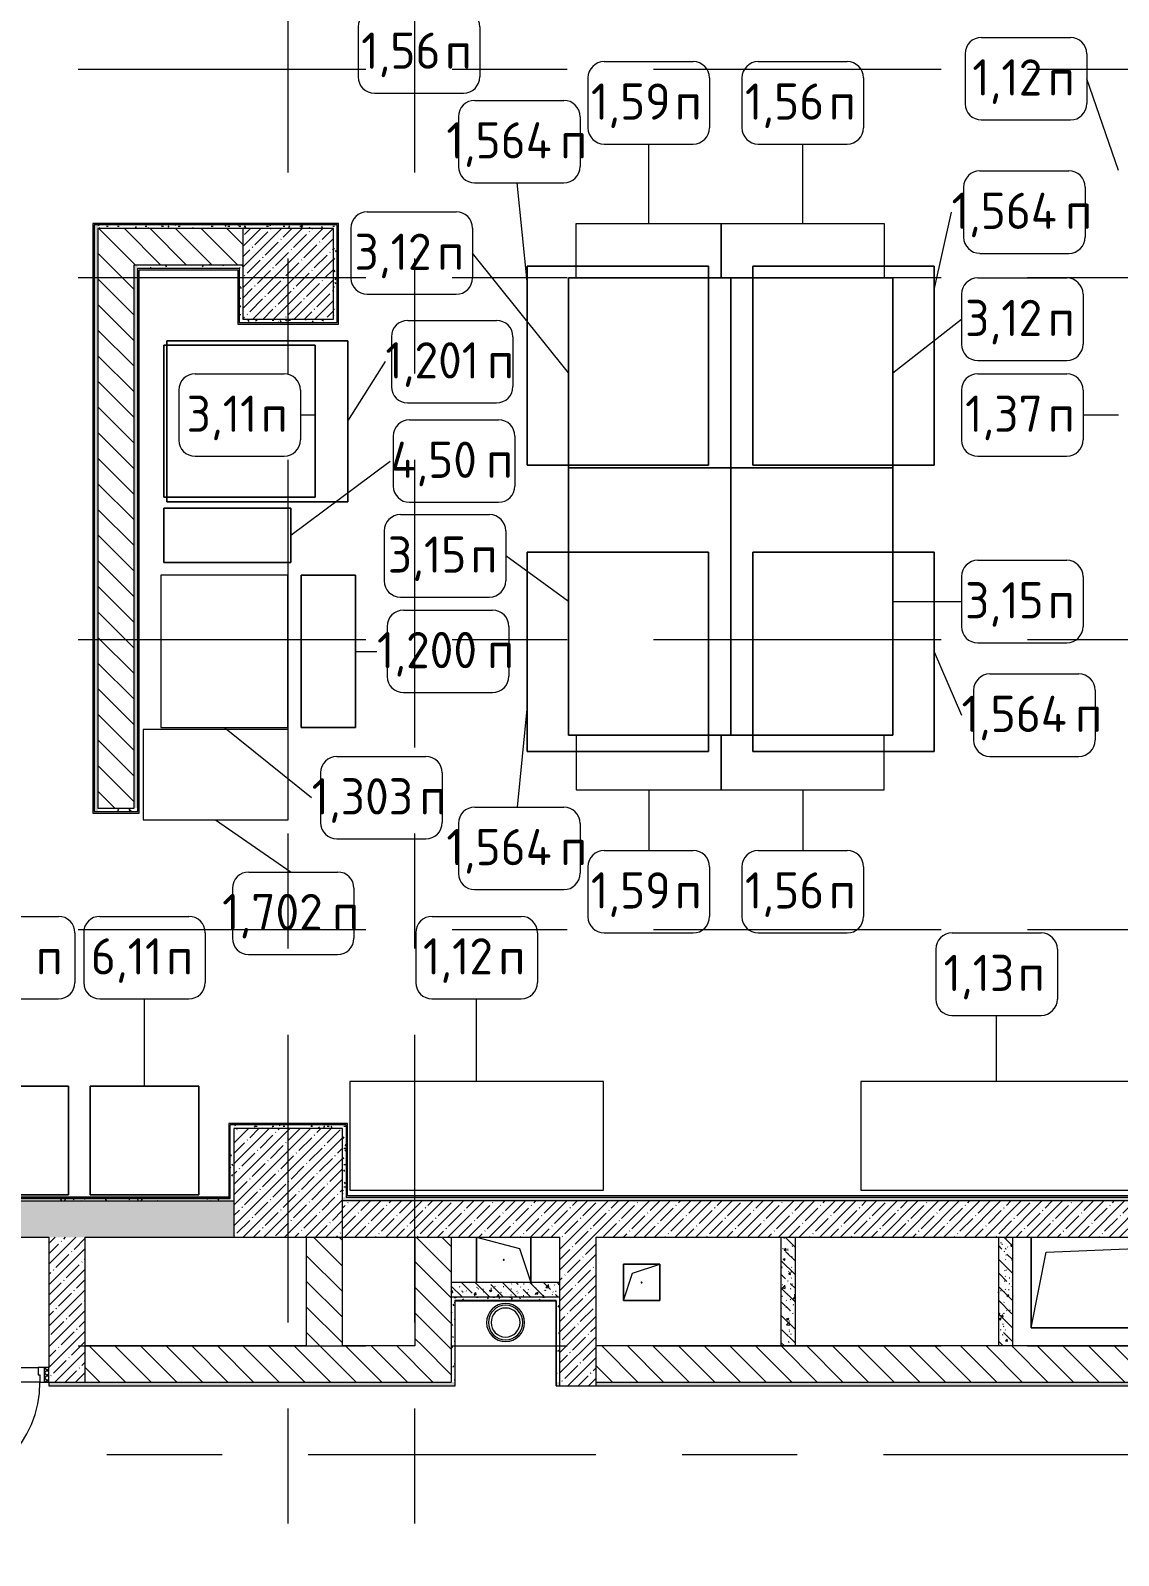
# Model space of a CAD drawing. Header units: millimetres. Extents: x 35840 to 252964, y -8553 to 29000.
# Drawn here: x 59038 to 65043, y 9942 to 18363 of the extents above; entities that cross this region are included whole.
import ezdxf

# ---------------------------------------------------------------- set-up
doc = ezdxf.new("R2010")
doc.units = ezdxf.units.MM
doc.linetypes.add('Осевая', pattern=[3175, 635, -476.25, 1587.5, -476.25])
for name, color, linetype, lineweight in [('A-DOOR', 7, 'Continuous', 9), ('A-DOOR-FRAM-2', 7, 'Continuous', 9), ('A-GENM', 7, 'Continuous', 9), ('A-WALL', 7, 'Continuous', 9), ('I-FURN-IDEN', 7, 'Continuous', 9), ('I-WALL', 7, 'Continuous', 9), ('S-COLS', 7, 'Continuous', 9), ('Оси-2', 7, 'Осевая', 9)]:
    doc.layers.add(name, color=color, linetype=linetype, lineweight=lineweight)
for name, color, linetype, lineweight, true_color in [('A-DOOR-1', 7, 'Continuous', 9, 0xc0c0c0), ('A-DOOR-FRAM-1', 7, 'Continuous', 9, 0xc0c0c0), ('A-WALL-1', 9, 'Continuous', 9, 0x808080), ('A-WALL-FNSH-1', 9, 'Continuous', 9, 0x808080), ('I-FURN-1', 9, 'Continuous', 9, 0x808080), ('P-SANR-FIXT-1', 9, 'Continuous', 13, 0x808080)]:
    doc.layers.add(name, color=color, linetype=linetype, lineweight=lineweight, true_color=true_color)
doc.styles.add('GOST Common', font='GOST_Common.ttf', dxfattribs={"height": 200})
pattern_1 = [(45, (600, 0), (-57.02463, 57.02463), []), (45, (657.025, 0), (-57.02463, 57.02463), [100.806, -20.161, 3.353, -16.808])]
pattern_2 = [(135, (600, 0), (-75.43415, -75.43415), [106.68, -17.78, 3.556, -17.78]), (135, (600, 75.39), (-75.43415, -75.43415), []), (50, (600, 0), (127.52922, -11.15758), [13.335, -146.685]), (355, (600, 0), (-24.66966, 133.74002), [10.668, -117.348]), (100.451, (610.63, -0.93), (102.85973, 122.58178), [11.333, -124.663]), (46.184, (600, 35.56), (189.75516, -29.43036), [20.002, -220.027]), (96.636, (615.81, 33.1), (166.1822, 173.1996), [17, -186.995]), (351.184, (600, 35.56), (166.18393, 173.1976), [16.002, -176.022]), (21, (617.78, 26.67), (106.13027, -71.58603), [13.335, -146.685]), (326, (617.78, 26.67), (43.26188, 128.93175), [10.668, -117.348]), (71.451, (626.62, 20.7), (149.39198, 57.34505), [11.333, -124.663]), (37.5, (600, 0), (2.162228, 59.188357), [3.353, -112.573, 3.353, -115.773, -117.792]), (37.5, (600, 0), (2.162228, 59.188357), [-235.052, 3.353, -114.44]), (7.5, (600, 0), (46.77386, 70.12615), [3.353, -64.567, 3.353, -109.906, -44.894]), (7.5, (600, 0), (46.77386, 70.12615), [-181.178, 3.353, -41.542]), (327.5, (560.35, 0), (94.91367, -4.010093), [3.353, -41.097, 3.353, -135.331, -184.023]), (327.5, (560.35, 0), (94.91367, -4.010093), [-183.134, 3.353, -180.67]), (317.5, (542.57, 0), (103.69057, 17.79882), [3.353, -54.432, 3.353, -88.748, -130.683]), (317.5, (542.57, 0), (103.69057, 17.79882), [-149.885, 3.353, -127.33])]
pattern_3 = [(135, (600, 0), (-70.71068, -70.71068), [])]
pattern_4 = [(0, (600, 0), (121.92, 30.48), [10.058, -81.382, 10.058, -81.382, -487.68]), (0, (600, 0), (121.92, 30.48), [-182.88, 10.058, -172.822, 10.058, -81.382, -213.36]), (0, (600, 0), (121.92, 30.48), [-457.2, 10.058, -50.902, 10.058, -142.342]), (120, (645.72, 15.24), (-87.356454, 90.345817), [10.058, -81.382, 10.058, -81.382, -487.68]), (120, (645.72, 15.24), (-87.356454, 90.345817), [-182.88, 10.058, -172.822, 10.058, -81.382, -213.36]), (120, (645.72, 15.24), (-87.356454, 90.345817), [-457.2, 10.058, -50.902, 10.058, -142.342]), (240, (660.96, 76.2), (-34.563546, -120.825817), [10.058, -81.382, 10.058, -81.382, -487.68]), (240, (660.96, 76.2), (-34.563546, -120.825817), [-182.88, 10.058, -172.822, 10.058, -81.382, -213.36]), (240, (660.96, 76.2), (-34.563546, -120.825817), [-457.2, 10.058, -50.902, 10.058, -142.342])]

# ---------------------------------------------------------------- blocks, each defined once
blk = doc.blocks.new('BSC_Колонна _Прямоугольная - 600х600-V21-План расстановки мебели и оборудования 1 этажа в осях 12-23')
at = {"layer": 'S-COLS'}
h = blk.add_hatch(dxfattribs=at)
h.set_pattern_fill('FP_37', color=256, style=0, pattern_type=2)
h.set_pattern_definition([(45, (-59860, -12000), (-57.02463, 57.02463), []), (45, (-59802.975, -12000), (-57.02463, 57.02463), [100.806, -20.161, 3.353, -16.808])])
h.paths.add_polyline_path([(-279.1, -300), (300, -300), (300, 300), (-300, 300), (-300, -300)])
for p, q in [((300, 300), (-300, 300)), ((-300, 300), (-300, -300)), ((300, -300), (300, 300)), ((-300, -300), (300, -300))]:
    blk.add_line(p, q, dxfattribs=at)
blk = doc.blocks.new('110_Дверь_СКБ_1Ст - д-18 700x2100h_Технический шкаф ЭОМ и СС-23257539-План расстановки мебели и оборудования 1 этажа в осях 12-23')
at = {"layer": 'A-DOOR'}
h = blk.add_hatch(dxfattribs=at)
h.set_pattern_fill('FP_63', color=256, style=0, pattern_type=2)
h.set_pattern_definition([(135, (1951.41, 164.685), (-14.14214, -14.14214), []), (225, (1951.41, 164.685), (14.14214, -14.14214), [])])
h.paths.add_polyline_path([(362.5, 100), (337.5, 100), (337.5, 20), (362.5, 20)])
at = {"layer": 'A-DOOR-FRAM-2'}
h = blk.add_hatch(dxfattribs=at)
h.set_pattern_fill('FP_64', color=256, style=0, pattern_type=2)
h.set_pattern_definition([(45, (-171.384, 164.685), (-14.1421, 14.1421), []), (135, (-171.384, 164.685), (-14.1421, -14.1421), [])])
h.paths.add_polyline_path([(-312.5, 100), (-337.5, 100), (-337.5, 20), (-312.5, 20)])
at = {"layer": 'A-DOOR-1'}
for p, q in [((312.5, 700), (272.5, 700)), ((272.5, 700), (272.5, 100)), ((312.5, 100), (312.5, 700)), ((272.5, 100), (312.5, 100))]:
    blk.add_line(p, q, dxfattribs=at)
blk.add_arc((312.5, 100), 600, 90, 180, dxfattribs=at)
at = {"layer": 'A-DOOR-FRAM-1'}
for p, q in [((-312.5, 100), (-337.5, 100)), ((-337.5, 100), (-337.5, 20)), ((-287.5, 100), (-312.5, 100)), ((-312.5, 100), (-312.5, 20)), ((-312.5, 20), (-312.5, 100)), ((-287.5, 60), (-287.5, 100)), ((-287.5, 100), (272.5, 100)), ((312.5, 100), (312.5, 60)), ((337.5, 100), (312.5, 100)), ((337.5, 20), (337.5, 100)), ((362.5, 100), (337.5, 100)), ((337.5, 100), (337.5, 20)), ((362.5, 20), (362.5, 100)), ((-337.5, 20), (-312.5, 20)), ((-312.5, 20), (-277.5, 20)), ((-277.5, 60), (-287.5, 60)), ((-277.5, 20), (-277.5, 60)), ((302.5, 20), (-277.5, 20)), ((312.5, 60), (302.5, 60)), ((302.5, 60), (302.5, 20)), ((302.5, 20), (337.5, 20)), ((337.5, 20), (362.5, 20))]:
    blk.add_line(p, q, dxfattribs=at)
blk = doc.blocks.new('GM_Отверстие прямоугольное _в плите_ - Отверстие-21619835-План расстановки мебели и оборудования 1 этажа в осях 12-23')
at = {"layer": 'A-GENM'}
for p, q in [((-125, 150), (125, 150)), ((125, 150), (-125, 150)), ((-125, -150), (-62.5, 87.5)), ((-62.5, 87.5), (125, 150)), ((125, -150), (-125, -150)), ((-125, -150), (125, -150))]:
    blk.add_line(p, q, dxfattribs=at)
for start, end in [(360, 180), (180, 360)]:
    blk.add_arc((0, 0), 2.5, start, end, dxfattribs=at)
blk = doc.blocks.new('BSC_Колонна _Прямоугольная - 500х500-V49-План расстановки мебели и оборудования 1 этажа в осях 12-23')
at = {"layer": 'S-COLS'}
h = blk.add_hatch(dxfattribs=at)
h.set_pattern_fill('FP_76', color=256, style=0, pattern_type=2)
h.set_pattern_definition([(45, (-59860, -17020), (-57.02463, 57.02463), []), (45, (-59802.975, -17020), (-57.02463, 57.02463), [100.806, -20.161, 3.353, -16.808])])
h.paths.add_polyline_path([(-250, -250), (250, -250), (250, 250), (-250, 250)])
for p, q in [((250, 250), (-250, 250)), ((-250, 250), (-250, -250)), ((250, -250), (250, 250)), ((-250, -250), (250, -250))]:
    blk.add_line(p, q, dxfattribs=at)
blk = doc.blocks.new('GM_Отверстие прямоугольное _в плите_ - Отверстие-21604341-План расстановки мебели и оборудования 1 этажа в осях 12-23')
at = {"layer": 'A-GENM'}
for p, q in [((-100, -100), (-100, 100)), ((-100, 100), (100, 100)), ((100, 100), (-100, 100)), ((-100, 100), (-100, -100)), ((-50, 50), (100, 100)), ((100, 100), (100, -100)), ((100, -100), (100, 100)), ((-100, -100), (-50, 50)), ((100, -100), (-100, -100)), ((-100, -100), (100, -100))]:
    blk.add_line(p, q, dxfattribs=at)
for start, end in [(360, 180), (180, 360)]:
    blk.add_arc((0, 0), 2.5, start, end, dxfattribs=at)
blk = doc.blocks.new('GM_Отверстие прямоугольное _в плите_ - Отверстие-21957768-План расстановки мебели и оборудования 1 этажа в осях 12-23')
at = {"layer": 'A-GENM'}
for p, q in [((-1000, -250), (-1000, 250)), ((-1000, 250), (-1000, -250)), ((-916.7, 166.7), (1000, 250)), ((-1000, -250), (-916.7, 166.7)), ((1000, -250), (-1000, -250)), ((-1000, -250), (1000, -250))]:
    blk.add_line(p, q, dxfattribs=at)
for start, end in [(360, 180), (180, 360)]:
    blk.add_arc((0, 0), 2.5, start, end, dxfattribs=at)
blk = doc.blocks.new('Холодильник встроенный 1180 мм - 6_11п-25625399-План расстановки мебели и оборудования 1 этажа в осях 12-23')
at = {"layer": 'I-FURN-1'}
for p, q in [((305.1, 329.9), (-294.9, 329.9)), ((-294.9, 329.9), (-294.9, -270.1)), ((-294.9, -270.1), (-294.9, 329.9)), ((-294.9, 329.9), (305.1, 329.9)), ((305.1, -270.1), (305.1, 329.9)), ((305.1, 329.9), (305.1, -270.1)), ((-294.9, -270.1), (305.1, -270.1)), ((305.1, -270.1), (-294.9, -270.1))]:
    blk.add_line(p, q, dxfattribs=at)
blk = doc.blocks.new('Стол базовый прямоугольный - 1_12п-25625643-План расстановки мебели и оборудования 1 этажа в осях 12-23')
at = {"layer": 'I-FURN-1'}
for p, q in [((700, 300), (-700, 300)), ((-700, 300), (-700, -300)), ((700, -300), (700, 300)), ((-700, -300), (700, -300))]:
    blk.add_line(p, q, dxfattribs=at)
blk = doc.blocks.new('Стол базовый прямоугольный - 1_13п-25625753-План расстановки мебели и оборудования 1 этажа в осях 12-23')
at = {"layer": 'I-FURN-1'}
for p, q in [((750, 300), (-750, 300)), ((-750, 300), (-750, -300)), ((750, -300), (750, 300)), ((-750, -300), (750, -300))]:
    blk.add_line(p, q, dxfattribs=at)
blk = doc.blocks.new('Стол базовый прямоугольный - 1_56п-25628080-План расстановки мебели и оборудования 1 этажа в осях 12-23')
at = {"layer": 'I-FURN-1'}
for p, q in [((150, 450), (-150, 450)), ((-150, 450), (-150, -450)), ((150, -450), (150, 450)), ((-150, -450), (150, -450))]:
    blk.add_line(p, q, dxfattribs=at)
blk = doc.blocks.new('Стол базовый прямоугольный - 1_59п-25628166-План расстановки мебели и оборудования 1 этажа в осях 12-23')
at = {"layer": 'I-FURN-1'}
for p, q in [((150, 400), (-150, 400)), ((-150, 400), (-150, -400)), ((150, -400), (150, 400)), ((-150, -400), (150, -400))]:
    blk.add_line(p, q, dxfattribs=at)
blk = doc.blocks.new('Стол базовый прямоугольный - 1_56п-25628226-План расстановки мебели и оборудования 1 этажа в осях 12-23')
at = {"layer": 'I-FURN-1'}
for p, q in [((-150, 450), (150, 450)), ((-150, -450), (-150, 450)), ((150, 450), (150, -450)), ((150, -450), (-150, -450))]:
    blk.add_line(p, q, dxfattribs=at)
blk = doc.blocks.new('Стол базовый прямоугольный - 1_59п-25628227-План расстановки мебели и оборудования 1 этажа в осях 12-23')
at = {"layer": 'I-FURN-1'}
for p, q in [((-150, 400), (150, 400)), ((-150, -400), (-150, 400)), ((150, 400), (150, -400)), ((150, -400), (-150, -400))]:
    blk.add_line(p, q, dxfattribs=at)
blk = doc.blocks.new('Стол базовый прямоугольный - 1_702п-25628430-План расстановки мебели и оборудования 1 этажа в осях 12-23')
at = {"layer": 'I-FURN-1'}
for p, q in [((400, 250), (-400, 250)), ((-400, 250), (-400, -250)), ((400, -250), (400, 250)), ((-400, -250), (400, -250))]:
    blk.add_line(p, q, dxfattribs=at)
blk = doc.blocks.new('Стол базовый прямоугольный - 1_303п-25628519-План расстановки мебели и оборудования 1 этажа в осях 12-23')
at = {"layer": 'I-FURN-1'}
for p, q in [((420, 350), (-420, 350)), ((-420, 350), (-420, -350)), ((420, -350), (420, 350)), ((-420, -350), (420, -350))]:
    blk.add_line(p, q, dxfattribs=at)
blk = doc.blocks.new('фонтанчик - Round_ Metal-30696552-План расстановки мебели и оборудования 1 этажа в осях 12-23')
at = {"layer": 'P-SANR-FIXT-1'}
for radius, start, end in [(105, 360, 180), (95, 0, 180), (105, 180, 360), (95, 180, 360), (80, 360, 180), (80, 180, 360)]:
    blk.add_arc((0, 0), radius, start, end, dxfattribs=at)
blk = doc.blocks.new('Марка_Мебель - В прямоуг_Balcon_Марка-25523697-План расстановки мебели и оборудования 1 этажа в осях 12-23')
at = {"layer": 'I-FURN-IDEN'}
for p, q in [((-2.455, 2.278), (2.455, 2.278)), ((-3.355, 1.378), (-3.355, -1.384)), ((3.355, 1.378), (3.355, -1.378)), ((-2.461, -2.278), (2.455, -2.278))]:
    blk.add_line(p, q, dxfattribs=at)
for centre, radius, start, end in [((-2.455, 1.378), 0.9, 90, 180), ((2.455, 1.378), 0.9, 0, 90), ((-2.461, -1.384), 0.893, 180, 270), ((2.455, -1.378), 0.9, 270, 0)]:
    blk.add_arc(centre, radius, start, end, dxfattribs=at)

msp = doc.modelspace()

# ---------------------------------------------------------------- hatches: boundary and pattern name
at = {"layer": 'I-WALL'}
h = msp.add_hatch(dxfattribs=at)
h.set_pattern_fill('FP_85', color=256, style=0, pattern_type=2)
h.set_pattern_definition(pattern_4)
h.paths.add_polyline_path([(59410, 14050), (59410, 17290), (59390, 17290), (59390, 14050)])
h = msp.add_hatch(dxfattribs=at)
h.set_pattern_fill('FP_85', color=256, style=0, pattern_type=2)
h.set_pattern_definition(pattern_4)
h.paths.add_polyline_path([(60710, 17270), (60710, 17290), (59410, 17290), (59410, 17270), (60210, 17270)])
h = msp.add_hatch(dxfattribs=at)
h.set_pattern_fill('FP_20', color=256, style=0, pattern_type=2)
h.set_pattern_definition(pattern_3)
h.paths.add_polyline_path([(60210, 17070), (60210, 17270), (59410, 17270), (59410, 17070), (60180.9, 17070)])
h = msp.add_hatch(dxfattribs=at)
h.set_pattern_fill('FP_85', color=256, style=0, pattern_type=2)
h.set_pattern_definition(pattern_4)
h.paths.add_polyline_path([(60730, 16770), (60730, 17290), (60710, 17290), (60710, 16770)])
h = msp.add_hatch(dxfattribs=at)
h.set_pattern_fill('FP_20', color=256, style=0, pattern_type=2)
h.set_pattern_definition(pattern_3)
h.paths.add_polyline_path([(59610, 14070), (59610, 17070), (59410, 17070), (59410, 14070)])
h = msp.add_hatch(dxfattribs=at)
h.set_pattern_fill('FP_85', color=256, style=0, pattern_type=2)
h.set_pattern_definition(pattern_4)
h.paths.add_polyline_path([(59610, 14070), (59630, 14070), (59630, 17070), (59610, 17070), (59610, 15202.2)])
h = msp.add_hatch(dxfattribs=at)
h.set_pattern_fill('FP_85', color=256, style=0, pattern_type=2)
h.set_pattern_definition(pattern_4)
h.paths.add_polyline_path([(60210, 17050), (60210, 17070), (59630, 17070), (59630, 17050), (60190, 17050)])
h = msp.add_hatch(dxfattribs=at)
h.set_pattern_fill('FP_85', color=256, style=0, pattern_type=2)
h.set_pattern_definition(pattern_4)
h.paths.add_polyline_path([(60210, 16750), (60210, 17050), (60190, 17050), (60190, 16750)])
h = msp.add_hatch(dxfattribs=at)
h.set_pattern_fill('FP_85', color=256, style=0, pattern_type=2)
h.set_pattern_definition(pattern_4)
h.paths.add_polyline_path([(60710, 16750), (60730, 16750), (60730, 16770), (60210, 16770), (60210, 16750)])
h = msp.add_hatch(dxfattribs=at)
h.set_pattern_fill('FP_85', color=256, style=0, pattern_type=2)
h.set_pattern_definition(pattern_4)
h.paths.add_polyline_path([(59410, 14050), (59630, 14050), (59630, 14070), (59410, 14070)])
h = msp.add_hatch(dxfattribs=at)
h.set_pattern_fill('FP_85', color=256, style=0, pattern_type=2)
h.set_pattern_definition(pattern_4)
h.paths.add_polyline_path([(60160, 11920), (60160, 12320), (60140, 12320), (60140, 11920)])
h = msp.add_hatch(dxfattribs=at)
h.set_pattern_fill('FP_85', color=256, style=0, pattern_type=2)
h.set_pattern_definition(pattern_4)
h.paths.add_polyline_path([(60760, 12300), (60780, 12300), (60780, 12320), (60160, 12320), (60160, 12300), (60180.9, 12300)])
h = msp.add_hatch(dxfattribs=at)
h.set_pattern_fill('FP_85', color=256, style=0, pattern_type=2)
h.set_pattern_definition(pattern_4)
h.paths.add_polyline_path([(60780, 11920), (60780, 12300), (60760, 12300), (60760, 11920)])
h = msp.add_hatch(dxfattribs=at)
h.set_pattern_fill('FP_1', color=256, style=0, pattern_type=2)
h.set_pattern_definition(pattern_1)
h.paths.add_polyline_path([(58731.6, 11700), (60160, 11700), (60160, 11900), (54760, 11900), (54760, 11700), (58339.2, 11700)])
h.paths.add_polyline_path([(52934.2, 11700), (54160, 11700), (54160, 11900), (51710, 11900), (51710, 11700), (51910, 11700)])
h = msp.add_hatch(dxfattribs=at)
h.set_pattern_fill('FP_85', color=256, style=0, pattern_type=2)
h.set_pattern_definition(pattern_4)
h.paths.add_polyline_path([(58731.6, 11900), (60160, 11900), (60160, 11920), (57570, 11920), (57570, 11900)])
h = msp.add_hatch(dxfattribs=at)
h.set_pattern_fill('FP_85', color=256, style=0, pattern_type=2)
h.set_pattern_definition(pattern_4)
h.paths.add_polyline_path([(63079.6, 11900), (66140, 11900), (66140, 11920), (60760, 11920), (60760, 11900), (62354.9, 11900)])
h = msp.add_hatch(dxfattribs=at)
h.set_pattern_fill('FP_1', color=256, style=0, pattern_type=2)
h.set_pattern_definition(pattern_1)
h.paths.add_polyline_path([(64460, 11700), (66160, 11700), (66160, 11900), (60760, 11900), (60760, 11700), (64380, 11700)])
h = msp.add_hatch(dxfattribs=at)
h.set_pattern_fill('FP_1', color=256, style=0, pattern_type=2)
h.set_pattern_definition(pattern_1)
h.paths.add_polyline_path([(59140, 10900), (59340, 10900), (59340, 11700), (59140, 11700), (59140, 10980)])
h = msp.add_hatch(dxfattribs=at)
h.set_pattern_fill('FP_20', color=256, style=0, pattern_type=2)
h.set_pattern_definition(pattern_3)
h.paths.add_polyline_path([(60760, 11100), (60760, 11700), (60560, 11700), (60560, 11100)])
h = msp.add_hatch(dxfattribs=at)
h.set_pattern_fill('FP_20', color=256, style=0, pattern_type=2)
h.set_pattern_definition(pattern_3)
h.paths.add_polyline_path([(61267.9, 11100), (61360, 11100), (61360, 11700), (61160, 11700), (61160, 11100)])
h = msp.add_hatch(dxfattribs=at)
h.set_pattern_fill('FP_1', color=256, style=0, pattern_type=2)
h.set_pattern_definition(pattern_1)
h.paths.add_polyline_path([(62160, 10880), (62160, 11700), (61960, 11700), (61960, 10880)])
h = msp.add_hatch(dxfattribs=at)
h.set_pattern_fill('FP_22', color=256, style=0, pattern_type=2)
h.set_pattern_definition(pattern_2)
h.paths.add_polyline_path([(63260, 11100), (63260, 11700), (63180, 11700), (63180, 11100)])
h = msp.add_hatch(dxfattribs=at)
h.set_pattern_fill('FP_22', color=256, style=0, pattern_type=2)
h.set_pattern_definition(pattern_2)
h.paths.add_polyline_path([(64460, 11100), (64460, 11700), (64380, 11700), (64380, 11100)])
h = msp.add_hatch(dxfattribs=at)
h.set_pattern_fill('FP_22', color=256, style=0, pattern_type=2)
h.set_pattern_definition(pattern_2)
h.paths.add_polyline_path([(61960, 11370), (61960, 11450), (61360, 11450), (61360, 11370), (61630.3, 11370)])
h = msp.add_hatch(dxfattribs=at)
h.set_pattern_fill('FP_85', color=256, style=0, pattern_type=2)
h.set_pattern_definition(pattern_4)
h.paths.add_polyline_path([(61939, 11350), (61940, 11350), (61940, 11370), (61360, 11370), (61360, 11350), (61630.3, 11350)])
h = msp.add_hatch(dxfattribs=at)
h.set_pattern_fill('FP_85', color=256, style=0, pattern_type=2)
h.set_pattern_definition(pattern_4)
h.paths.add_polyline_path([(61940, 10900), (61960, 10900), (61960, 11370), (61940, 11370), (61940, 11065.4)])
h = msp.add_hatch(dxfattribs=at)
h.set_pattern_fill('FP_85', color=256, style=0, pattern_type=2)
h.set_pattern_definition(pattern_4)
h.paths.add_polyline_path([(61360, 10900), (61380, 10900), (61380, 11350), (61360, 11350), (61360, 11065.4)])
h = msp.add_hatch(dxfattribs=at)
h.set_pattern_fill('FP_20', color=256, style=0, pattern_type=2)
h.set_pattern_definition(pattern_3)
h.paths.add_polyline_path([(61360, 10900), (61360, 11100), (59340, 11100), (59340, 10900)])
h = msp.add_hatch(dxfattribs=at)
h.set_pattern_fill('FP_20', color=256, style=0, pattern_type=2)
h.set_pattern_definition(pattern_3)
h.paths.add_polyline_path([(73540, 10900), (73540, 11100), (72929.8, 11100), (72929.8, 10900), (73225, 10900)])
h.paths.add_polyline_path([(71979.8, 10900), (71979.8, 11100), (69618.8, 11100), (69618.8, 10900), (71949.8, 10900)])
h.paths.add_polyline_path([(68668.8, 10900), (68668.8, 11100), (66760, 11100), (66760, 10900), (68638.8, 10900)])
h.paths.add_polyline_path([(66560, 10900), (66560, 11100), (62160, 11100), (62160, 10900), (64529, 10900)])
h = msp.add_hatch(dxfattribs=at)
h.set_pattern_fill('FP_85', color=256, style=0, pattern_type=2)
h.set_pattern_definition(pattern_4)
h.paths.add_polyline_path([(61380, 10880), (61380, 10900), (59140, 10900), (59140, 10880)])
h.paths.add_polyline_path([(58440, 10880), (58440, 10900), (58230, 10900), (58230, 10880)])
h.paths.add_polyline_path([(57530, 10880), (57530, 10900), (57310, 10900), (57310, 10880)])
h.paths.add_polyline_path([(56610, 10880), (56610, 10900), (56400, 10900), (56400, 10880)])
h.paths.add_polyline_path([(55700, 10880), (55700, 10900), (51710, 10900), (51710, 10880), (52934.2, 10880)])
h = msp.add_hatch(dxfattribs=at)
h.set_pattern_fill('FP_85', color=256, style=0, pattern_type=2)
h.set_pattern_definition(pattern_4)
h.paths.add_polyline_path([(75470, 10880), (75470, 10900), (72959.8, 10899.8), (72959.8, 10892), (72929.8, 10892), (72929.8, 10880), (74674.4, 10880)])
h.paths.add_polyline_path([(71979.8, 10880), (71979.8, 10892), (71949.8, 10892), (71949.8, 10900), (69648.8, 10900), (69648.8, 10892), (69618.8, 10892), (69618.8, 10880), (71949.8, 10880)])
h.paths.add_polyline_path([(68638.8, 10880), (68668.8, 10880), (68668.8, 10892), (68638.8, 10892), (68638.8, 10900), (62160, 10900), (62160, 10880), (67427.6, 10880)])
h.paths.add_polyline_path([(61940, 10880), (61960, 10880), (61960, 10900), (61940, 10900)])

# ---------------------------------------------------------------- linework, layer by layer
at = {"layer": 'A-WALL'}
for p, q in [((59410, 17270), (59410, 14070)), ((59610, 14070), (59610, 17070)), ((59630, 17050), (60190, 17050)), ((60190, 17050), (60190, 16750)), ((59410, 14070), (59610, 14070)), ((60780, 12300), (60780, 11920)), ((60132, 11920), (60140, 11920)), ((60140, 11920), (60140, 11921)), ((66140, 11920), (60780, 11920)), ((61960, 10880), (61960, 11700)), ((61940, 11350), (61380, 11350)), ((61380, 11350), (61380, 10880)), ((61940, 10900), (61940, 11350))]:
    msp.add_line(p, q, dxfattribs=at)
at = {"layer": 'A-WALL-1'}
for p, q in [((59390, 17290), (59390, 14050)), ((60730, 17290), (59390, 17290)), ((60210, 17270), (59410, 17270)), ((60730, 16750), (60730, 17290)), ((59610, 17070), (60210, 17070)), ((59630, 14050), (59630, 17050)), ((60190, 16750), (60730, 16750)), ((59390, 14050), (59630, 14050)), ((60780, 12320), (60140, 12320)), ((57550, 11900), (60160, 11900)), ((60132, 11920), (57570, 11920)), ((66160, 11900), (60760, 11900)), ((55700, 11700), (59140, 11700)), ((59140, 11700), (59140, 10980)), ((59340, 11700), (60160, 11700)), ((59340, 10900), (59340, 11700)), ((60560, 11700), (60560, 11100)), ((60760, 11100), (60760, 11700)), ((60760, 11700), (61960, 11700)), ((61160, 11700), (61160, 11100)), ((61360, 11700), (61360, 10900)), ((62160, 11700), (66160, 11700)), ((62160, 10880), (62160, 11700)), ((63180, 11700), (63180, 11100)), ((63260, 11100), (63260, 11700)), ((64380, 11700), (64380, 11100)), ((64460, 11100), (64460, 11700)), ((61960, 11450), (61360, 11450)), ((61360, 11370), (61960, 11370)), ((60560, 11100), (59340, 11100)), ((61160, 11100), (60760, 11100)), ((66560, 11100), (62160, 11100)), ((59140, 10900), (61360, 10900)), ((59140, 10900), (59140, 10880)), ((59140, 10880), (61380, 10880)), ((61940, 10880), (68668.8, 10880)), ((62160, 10900), (68638.8, 10900))]:
    msp.add_line(p, q, dxfattribs=at)
at = {"layer": 'A-WALL-FNSH-1'}
for p, q in [((60738, 17298), (59382, 17298)), ((59382, 17298), (59382, 14042)), ((60738, 16742), (60738, 17298)), ((59638, 14042), (59638, 17042)), ((59638, 17042), (60182, 17042)), ((60182, 17042), (60182, 16742)), ((60182, 16742), (60738, 16742)), ((59382, 14042), (59638, 14042)), ((60132, 12328), (60132, 11920)), ((60788, 12328), (60132, 12328)), ((60140, 11921), (60140, 12320)), ((60780, 12320), (60780, 12300)), ((60788, 11928), (60788, 12328)), ((60140, 11921), (57578, 11921)), ((57578, 11913), (60140, 11913)), ((60140, 11913), (60140, 11920)), ((66132, 11928), (60788, 11928)), ((61381, 11349), (61939, 11349)), ((61381, 10879), (61381, 11349)), ((61939, 11349), (61939, 10879)), ((59140, 10880), (59140, 10879)), ((59140, 10879), (61381, 10879)), ((61939, 10879), (68668.8, 10879)), ((61940, 10880), (61940, 10900))]:
    msp.add_line(p, q, dxfattribs=at)
at = {"layer": 'I-FURN-1'}
for p, q in [((62050, 17062.5), (61780, 17062.5)), ((61780, 17062.5), (61780, 15962.5)), ((61780, 15962.5), (61780, 17062.5)), ((61780, 17062.5), (62050, 17062.5)), ((62780, 17062.5), (62050, 17062.5)), ((62050, 17062.5), (62780, 17062.5)), ((62780, 16998), (62780, 17062.5)), ((62780, 17062.5), (62780, 16998)), ((63750, 17062.5), (63025, 17062.5)), ((63025, 17062.5), (63025, 16998)), ((63025, 16998), (63025, 17062.5)), ((63025, 17062.5), (63750, 17062.5)), ((64025, 17062.5), (63750, 17062.5)), ((63750, 17062.5), (64025, 17062.5)), ((64025, 15962.5), (64025, 17062.5)), ((64025, 17062.5), (64025, 15962.5)), ((62902.5, 16997.5), (62007.5, 16997.5)), ((62007.5, 16997.5), (62007.5, 15947.5)), ((62007.5, 15962.5), (62007.5, 16997.5)), ((62007.5, 16997.5), (62780, 16997.5)), ((62780, 16997.5), (62902.5, 16997.5)), ((62780, 15962.5), (62780, 16997.5)), ((62780, 16997.5), (62780, 15962.5)), ((62902.5, 15947.5), (62902.5, 16997.5)), ((62902.5, 16997.5), (62902.5, 15947.5)), ((63797.5, 16997.5), (62902.5, 16997.5)), ((62902.5, 16997.5), (62902.5, 15947.5)), ((62902.5, 15947.5), (62902.5, 16997.5)), ((62902.5, 16997.5), (63025, 16997.5)), ((63025, 16997.5), (63797.5, 16997.5)), ((63025, 16997.5), (63025, 15962.5)), ((63025, 15962.5), (63025, 16997.5)), ((63797.5, 15947.5), (63797.5, 16997.5)), ((63797.5, 16997.5), (63797.5, 15962.5)), ((60610, 16625.3), (59774.6, 16625.3)), ((59774.6, 16625.3), (59774.6, 15785.7)), ((59774.6, 15785.7), (59774.6, 16625.3)), ((59774.6, 16625.3), (59789.8, 16625.3)), ((60789.8, 16650.5), (59789.8, 16650.5)), ((59789.8, 16650.5), (59789.8, 16625.3)), ((59789.8, 16625.3), (59789.8, 16650.5)), ((59789.8, 16650.5), (60789.8, 16650.5)), ((59789.8, 16625.3), (60610, 16625.3)), ((59789.8, 16625.3), (59789.8, 15785.7)), ((59789.8, 15785.7), (59789.8, 16625.3)), ((60610, 15785.7), (60610, 16625.3)), ((60610, 16625.3), (60610, 15785.7)), ((60789.8, 15760.5), (60789.8, 16650.5)), ((60789.8, 16650.5), (60789.8, 15760.5)), ((61780, 15962.5), (62007.5, 15962.5)), ((62007.5, 15962.5), (61780, 15962.5)), ((62007.5, 15947.5), (62007.5, 15962.5)), ((62007.5, 15962.5), (62780, 15962.5)), ((62780, 15962.5), (62007.5, 15962.5)), ((62902.5, 15947.5), (62007.5, 15947.5)), ((62007.5, 15947.5), (62007.5, 14472.5)), ((62007.5, 15482.5), (62007.5, 15947.5)), ((62007.5, 15947.5), (62902.5, 15947.5)), ((62007.5, 15947.5), (62902.5, 15947.5)), ((62902.5, 15947.5), (62007.5, 15947.5)), ((62902.5, 14472.5), (62902.5, 15947.5)), ((62902.5, 15947.5), (62902.5, 14472.5)), ((63797.5, 15947.5), (62902.5, 15947.5)), ((62902.5, 15947.5), (62902.5, 14472.5)), ((62902.5, 14472.5), (62902.5, 15947.5)), ((62902.5, 15947.5), (63797.5, 15947.5)), ((62902.5, 15947.5), (63797.5, 15947.5)), ((63797.5, 15947.5), (62902.5, 15947.5)), ((63025, 15962.5), (63797.5, 15962.5)), ((63797.5, 15962.5), (63025, 15962.5)), ((63797.5, 15962.5), (63797.5, 15947.5)), ((63797.5, 15962.5), (64025, 15962.5)), ((64025, 15962.5), (63797.5, 15962.5)), ((63797.5, 14472.5), (63797.5, 15947.5)), ((63797.5, 15947.5), (63797.5, 15482.5)), ((59774.6, 15785.7), (60610, 15785.7)), ((59789.8, 15785.7), (59774.6, 15785.7)), ((60610, 15785.7), (59789.8, 15785.7)), ((59789.8, 15785.7), (59789.8, 15760.5)), ((59789.8, 15760.5), (59789.8, 15785.7)), ((59789.8, 15760.5), (60789.8, 15760.5)), ((60789.8, 15760.5), (59789.8, 15760.5)), ((60474.6, 15725.7), (59774.6, 15725.7)), ((59774.6, 15725.7), (59774.6, 15425.7)), ((59774.6, 15425.7), (59774.6, 15725.7)), ((59774.6, 15725.7), (60474.6, 15725.7)), ((60474.6, 15425.7), (60474.6, 15725.7)), ((60474.6, 15725.7), (60474.6, 15425.7)), ((59774.6, 15425.7), (60474.6, 15425.7)), ((60474.6, 15425.7), (59774.6, 15425.7)), ((62007.5, 15482.5), (61780, 15482.5)), ((61780, 15482.5), (61780, 14382.5)), ((61780, 14382.5), (61780, 15482.5)), ((61780, 15482.5), (62007.5, 15482.5)), ((62007.5, 14472.5), (62007.5, 15482.5)), ((62780, 15482.5), (62007.5, 15482.5)), ((62007.5, 15482.5), (62780, 15482.5)), ((62780, 14472.5), (62780, 15482.5)), ((62780, 15482.5), (62780, 14472.5)), ((63797.5, 15482.5), (63025, 15482.5)), ((63025, 15482.5), (63025, 14472.5)), ((63025, 14472.5), (63025, 15482.5)), ((63025, 15482.5), (63797.5, 15482.5)), ((63797.5, 15482.5), (63797.5, 14472.5)), ((64025, 15482.5), (63797.5, 15482.5)), ((63797.5, 15482.5), (64025, 15482.5)), ((64025, 14382.5), (64025, 15482.5)), ((64025, 15482.5), (64025, 14382.5)), ((60831.9, 15355), (60531.9, 15355)), ((60531.9, 15355), (60531.9, 14515)), ((60531.9, 14515), (60531.9, 15355)), ((60531.9, 15355), (60831.9, 15355)), ((60831.9, 14515), (60831.9, 15355)), ((60831.9, 15355), (60831.9, 14515)), ((60531.9, 14515), (60831.9, 14515)), ((60831.9, 14515), (60531.9, 14515)), ((62007.5, 14472.5), (62902.5, 14472.5)), ((62780, 14472.5), (62007.5, 14472.5)), ((62902.5, 14472.5), (62780, 14472.5)), ((62780, 14470), (62780, 14472.5)), ((62780, 14472.5), (62780, 14470)), ((62780, 14382.5), (62780, 14470)), ((62780, 14470), (62780, 14382.5)), ((62902.5, 14472.5), (63797.5, 14472.5)), ((63025, 14472.5), (62902.5, 14472.5)), ((63797.5, 14472.5), (63025, 14472.5)), ((63025, 14472.5), (63025, 14470)), ((63025, 14470), (63025, 14472.5)), ((63025, 14470), (63025, 14382.5)), ((63025, 14382.5), (63025, 14470)), ((61780, 14382.5), (62050, 14382.5)), ((62050, 14382.5), (61780, 14382.5)), ((62050, 14382.5), (62780, 14382.5)), ((62780, 14382.5), (62050, 14382.5)), ((63025, 14382.5), (63750, 14382.5)), ((63750, 14382.5), (63025, 14382.5)), ((63750, 14382.5), (64025, 14382.5)), ((64025, 14382.5), (63750, 14382.5))]:
    msp.add_line(p, q, dxfattribs=at)
at = {"layer": 'I-FURN-IDEN'}
for p, q in [((65042.8, 17590), (64867.4, 18097.1)), ((62450, 17298), (62450, 17736)), ((63300, 17298), (63300, 17736)), ((61780, 16976.6), (61723.5, 17521.8)), ((64025, 16930.8), (64121.4, 17360.6)), ((62007.5, 16472.5), (61477.5, 17134.5)), ((61780, 16512.5), (61780, 16976.6)), ((64025, 16512.5), (64025, 16930.8)), ((63797.5, 16472.5), (64176.5, 16769.1)), ((60789.8, 16205.5), (60996.8, 16534.7)), ((60610, 16240), (60527.8, 16240)), ((60610, 16205.5), (60610, 16240)), ((65042.8, 16240), (64847.4, 16240)), ((60474.6, 15575.7), (61023.8, 15985.8)), ((62007.5, 15210), (61661.2, 15462.4)), ((63797.5, 15210), (64176.5, 15210)), ((60831.9, 14935), (60950.3, 14935)), ((61780, 14932.5), (61780, 14635)), ((64025, 14932.5), (64176.5, 14582.7)), ((61780, 14635), (61723.5, 14074.9)), ((60108, 14515), (60589.7, 14127.2)), ((62450, 14170), (62450, 13835.7)), ((63300, 14170), (63300, 13835.7)), ((60060, 14003.8), (60476.3, 13716.5)), ((59667, 12534.9), (59667, 13016.1)), ((61500, 12560), (61500, 13016.1)), ((64370, 12560), (64370, 12924.7))]:
    msp.add_line(p, q, dxfattribs=at)
at = {"layer": 'I-WALL'}
msp.add_line((60140, 11921), (60140, 11921), dxfattribs=at)
at = {"layer": 'Оси-2'}
for p, q in [((60460, 593.7), (60460, 24898.1)), ((61160, 593.7), (61160, 24898.1)), ((39140.1, 18150), (82060, 18150)), ((39140.1, 17000), (82060, 17000)), ((39140.1, 15000), (81460, 15000)), ((39140.1, 13400), (81460, 13400)), ((39140.1, 11100), (82060, 11100)), ((40410.1, 10500), (82060, 10500))]:
    msp.add_line(p, q, dxfattribs=at)

# ---------------------------------------------------------------- block references
at = {"layer": 'A-DOOR-1', "rotation": 180}
msp.add_blockref('110_Дверь_СКБ_1Ст - д-18 700x2100h_Технический шкаф ЭОМ и СС-23257539-План расстановки мебели и оборудования 1 этажа в осях 12-23', (58802.5, 11000), dxfattribs=at)
at = {"layer": 'A-GENM', "rotation": 270}
msp.add_blockref('GM_Отверстие прямоугольное _в плите_ - Отверстие-21619835-План расстановки мебели и оборудования 1 этажа в осях 12-23', (61650, 11575), dxfattribs=at)
at = {"layer": 'A-GENM'}
for name, p in [('GM_Отверстие прямоугольное _в плите_ - Отверстие-21957768-План расстановки мебели и оборудования 1 этажа в осях 12-23', (65560, 11450)), ('GM_Отверстие прямоугольное _в плите_ - Отверстие-21604341-План расстановки мебели и оборудования 1 этажа в осях 12-23', (62410.7, 11450.7))]:
    msp.add_blockref(name, p, dxfattribs=at)
at = {"layer": 'I-FURN-1'}
for name, p, rotation in [('Стол базовый прямоугольный - 1_59п-25628227-План расстановки мебели и оборудования 1 этажа в осях 12-23', (62450, 17148), 270.0000000000001), ('Стол базовый прямоугольный - 1_56п-25628226-План расстановки мебели и оборудования 1 этажа в осях 12-23', (63300, 17148), 270.0000000000001), ('Стол базовый прямоугольный - 1_303п-25628519-План расстановки мебели и оборудования 1 этажа в осях 12-23', (60108, 14935), 270), ('Стол базовый прямоугольный - 1_59п-25628166-План расстановки мебели и оборудования 1 этажа в осях 12-23', (62450, 14320), 89.99999999999987), ('Стол базовый прямоугольный - 1_56п-25628080-План расстановки мебели и оборудования 1 этажа в осях 12-23', (63300, 14320), 89.99999999999987), ('Холодильник встроенный 1180 мм - 6_11п-25625399-План расстановки мебели и оборудования 1 этажа в осях 12-23', (58917.2, 12240), 270.0000000000001), ('Холодильник встроенный 1180 мм - 6_11п-25625399-План расстановки мебели и оборудования 1 этажа в осях 12-23', (59637.2, 12240), 270.0000000000001)]:
    msp.add_blockref(name, p, dxfattribs=dict(at, rotation=rotation))
for name, p in [('Стол базовый прямоугольный - 1_702п-25628430-План расстановки мебели и оборудования 1 этажа в осях 12-23', (60060, 14253.8)), ('Стол базовый прямоугольный - 1_12п-25625643-План расстановки мебели и оборудования 1 этажа в осях 12-23', (61500, 12260)), ('Стол базовый прямоугольный - 1_13п-25625753-План расстановки мебели и оборудования 1 этажа в осях 12-23', (64370, 12260))]:
    msp.add_blockref(name, p, dxfattribs=at)
at = {"layer": 'I-FURN-IDEN', "xscale": 99.99999999999993, "yscale": 99.99999999999993, "zscale": 99.99999999999993}
for p in [(61182.2, 18245.1), (64531.9, 18097.1), (62450, 17963.8), (63300, 17963.8), (61735.5, 17749.6), (64523.4, 17360.6), (61142, 17134.5), (64511.9, 16769.1), (61365.3, 16534.7), (60192.3, 16240), (64511.9, 16240), (61375.8, 15985.8), (61325.7, 15462.4), (64511.9, 15210), (61342.3, 14935), (64578.5, 14582.7), (60974.7, 14127.2), (61735.5, 13847.1), (62450, 13607.9), (63300, 13607.9), (60487.8, 13488.8), (58947, 13243.8), (59667, 13243.8), (61500, 13243.8), (64370, 13152.4)]:
    msp.add_blockref('Марка_Мебель - В прямоуг_Balcon_Марка-25523697-План расстановки мебели и оборудования 1 этажа в осях 12-23', p, dxfattribs=at)
at = {"layer": 'P-SANR-FIXT-1'}
msp.add_blockref('фонтанчик - Round_ Metal-30696552-План расстановки мебели и оборудования 1 этажа в осях 12-23', (61660, 11229), dxfattribs=at)
at = {"layer": 'S-COLS'}
for name, p in [('BSC_Колонна _Прямоугольная - 500х500-V49-План расстановки мебели и оборудования 1 этажа в осях 12-23', (60460, 17020)), ('BSC_Колонна _Прямоугольная - 600х600-V21-План расстановки мебели и оборудования 1 этажа в осях 12-23', (60460, 12000))]:
    msp.add_blockref(name, p, dxfattribs=at)

# ---------------------------------------------------------------- texts
at = {"layer": 'I-FURN-IDEN', "char_height": 200, "attachment_point": 1, "style": 'GOST Common'}
for s, insert, width in [('1,56', (60863.2, 18352.1), 561.181), ('\\fGOST Common|b0|i0|c204|p34|;п', (61326.2, 18352.1), 176.371), ('1,12', (64235.9, 18204.2), 505.063), ('\\fGOST Common|b0|i0|c204|p34|;п', (64652.7, 18204.2), 176.371), ('1,59', (62131, 18070.8), 561.181), ('1,56', (62981, 18070.8), 561.181), ('\\fGOST Common|b0|i0|c204|p34|;п', (62594, 18070.8), 176.371), ('\\fGOST Common|b0|i0|c204|p34|;п', (63444, 18070.8), 176.371), ('1,564', (61333.5, 17856.6), 761.603), ('\\fGOST Common|b0|i0|c204|p34|;п', (61961.9, 17856.6), 176.371), ('1,564', (64121.4, 17467.6), 761.603), ('\\fGOST Common|b0|i0|c204|p34|;п', (64749.8, 17467.6), 176.371), ('3,12', (60826.5, 17241.5), 553.164), ('\\fGOST Common|b0|i0|c204|p34|;п', (61282.9, 17241.5), 176.371), ('3,12', (64196.4, 16876.2), 553.164), ('\\fGOST Common|b0|i0|c204|p34|;п', (64652.8, 16876.2), 176.371), ('1,201', (60996.8, 16641.8), 681.434), ('\\fGOST Common|b0|i0|c204|p34|;п', (61559, 16641.8), 176.371), ('3,11', (59899.8, 16347.1), 497.046), ('1,37', (64196.4, 16347.1), 553.164), ('\\fGOST Common|b0|i0|c204|p34|;п', (60309.9, 16347.1), 176.371), ('\\fGOST Common|b0|i0|c204|p34|;п', (64652.8, 16347.1), 176.371), ('4,50', (61023.8, 16092.9), 641.35), ('\\fGOST Common|b0|i0|c204|p34|;п', (61553, 16092.9), 176.371), ('3,15', (61010.2, 15569.5), 553.164), ('\\fGOST Common|b0|i0|c204|p34|;п', (61466.6, 15569.5), 176.371), ('3,15', (64196.4, 15317.1), 553.164), ('\\fGOST Common|b0|i0|c204|p34|;п', (64652.8, 15317.1), 176.371), ('1,200', (60950.3, 15042.1), 737.552), ('\\fGOST Common|b0|i0|c204|p34|;п', (61558.8, 15042.1), 176.371), ('1,564', (64176.5, 14689.8), 761.603), ('\\fGOST Common|b0|i0|c204|p34|;п', (64804.9, 14689.8), 176.371), ('1,303', (60589.7, 14234.3), 721.519), ('\\fGOST Common|b0|i0|c204|p34|;п', (61185, 14234.3), 176.371), ('1,564', (61333.5, 13954.2), 761.603), ('\\fGOST Common|b0|i0|c204|p34|;п', (61961.9, 13954.2), 176.371), ('1,59', (62131, 13715), 561.181), ('\\fGOST Common|b0|i0|c204|p34|;п', (62594, 13715), 176.371), ('1,56', (62981, 13715), 561.181), ('\\fGOST Common|b0|i0|c204|p34|;п', (63444, 13715), 176.371), ('1,702', (60095.8, 13595.8), 737.552), ('\\fGOST Common|b0|i0|c204|p34|;п', (60704.3, 13595.8), 176.371), ('6,11', (59371, 13350.9), 505.063), ('1,12', (61204, 13350.9), 505.063), ('\\fGOST Common|b0|i0|c204|p34|;п', (59067.7, 13350.9), 176.371), ('\\fGOST Common|b0|i0|c204|p34|;п', (59787.7, 13350.9), 176.371), ('\\fGOST Common|b0|i0|c204|p34|;п', (61620.7, 13350.9), 176.371), ('1,13', (64077.5, 13259.5), 497.046), ('\\fGOST Common|b0|i0|c204|p34|;п', (64487.6, 13259.5), 176.371)]:
    msp.add_mtext(s, dxfattribs=dict(at, insert=insert, width=width))

doc.saveas('drawing.dxf')
